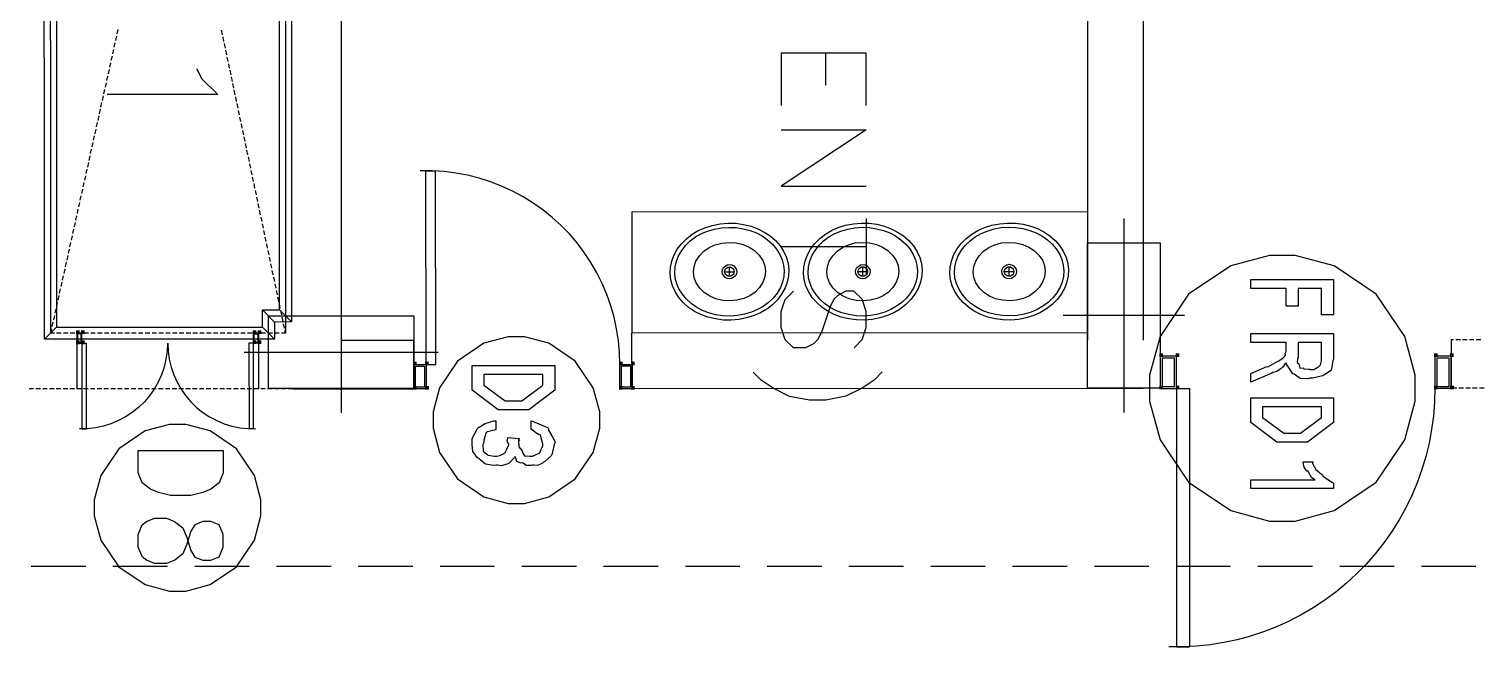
# Model space of a CAD drawing. Extents: x 0 to 23.4, y 0 to 16.5.
# Drawn here: x 3.787 to 5.361, y 13.422 to 14.092 of the extents above; entities that cross this region are included whole.
import ezdxf

# ---------------------------------------------------------------- set-up
doc = ezdxf.new("R2010")
doc.units = 0
doc.layers.get('0').update_dxf_attribs({"linetype": 'CONTINUOUS'})

msp = doc.modelspace()

# ---------------------------------------------------------------- linework, layer by layer
at = {"color": 0}
for points in [[(4.933, 15.3978), (4.93371, 13.7548)], [(4.933, 15.3978), (4.93371, 13.7548)], [(4.99338, 15.3374), (4.99403, 13.7548)], [(3.80985, 15.0299), (3.81039, 13.7622)], [(4.06446, 14.9696), (4.065, 13.7623)], [(4.12517, 14.1586), (4.12532, 13.7544)], [(3.88183, 14.084), (3.88075, 14.0792)], [(3.8834, 14.0913), (3.88238, 14.0864)], [(3.99544, 14.0903), (3.99647, 14.0854)], [(3.87864, 14.0696), (3.87756, 14.0647)], [(3.88021, 14.0768), (3.87918, 14.0719)], [(3.99696, 14.0831), (3.99799, 14.0782)], [(3.99849, 14.0758), (3.99951, 14.071)], [(4.00006, 14.0686), (4.00103, 14.0638)], [(3.87543, 14.0551), (3.87435, 14.0504)], [(3.87706, 14.0624), (3.87597, 14.0575)], [(4.00157, 14.0612), (4.00256, 14.0565)], [(4.0031, 14.054), (4.00407, 14.0493)], [(4.60183, 14.0657), (4.69368, 14.0657), (4.69368, 14.0089)], [(4.60183, 14.0657), (4.60183, 14.0088)], [(4.64996, 14.0657), (4.64996, 14.0307)], [(3.87224, 14.0407), (3.87115, 14.036)], [(3.96875, 14.049), (3.97444, 14.0376), (3.99154, 14.0206), (3.87196, 14.0206)], [(3.87386, 14.0479), (3.87278, 14.0432)], [(4.00461, 14.0469), (4.00564, 14.0421)], [(4.00613, 14.0397), (4.00717, 14.0349)], [(3.86903, 14.0263), (3.86794, 14.0215)], [(3.87067, 14.0335), (3.86957, 14.0288)], [(4.00765, 14.0325), (4.00868, 14.0276)], [(4.00917, 14.0253), (4.01019, 14.0204)], [(3.86583, 14.0119), (3.86475, 14.0071)], [(3.86746, 14.0192), (3.86637, 14.0143)], [(4.01069, 14.0181), (4.01172, 14.0132)], [(4.01221, 14.0108), (4.01324, 14.006)], [(3.86106, 13.9903), (3.85997, 13.9856)], [(3.86263, 13.9975), (3.86154, 13.9926)], [(3.86426, 14.0047), (3.86317, 13.9999)], [(4.01372, 14.0035), (4.01476, 13.9987)], [(4.01531, 13.9962), (4.01628, 13.9915)], [(3.85786, 13.9758), (3.85678, 13.9711)], [(3.85943, 13.9831), (3.8584, 13.9783)], [(4.01682, 13.989), (4.01779, 13.9843)], [(4.01833, 13.9819), (4.01932, 13.9771)], [(4.01986, 13.9747), (4.02089, 13.9699)], [(4.60189, 13.9825), (4.69374, 13.9826), (4.60189, 13.9214), (4.69374, 13.9214)], [(3.85465, 13.9615), (3.85357, 13.9567)], [(3.85622, 13.9688), (3.85519, 13.9639)], [(4.02138, 13.9675), (4.0224, 13.9626)], [(4.02289, 13.9603), (4.02393, 13.9554)], [(3.85146, 13.9471), (3.85037, 13.9422)], [(3.85303, 13.9543), (3.852, 13.9494)], [(4.02442, 13.9531), (4.02544, 13.9482)], [(4.02593, 13.9457), (4.02696, 13.941)], [(3.84825, 13.9326), (3.84717, 13.9278)], [(3.84983, 13.9399), (3.84879, 13.935)], [(4.02746, 13.9385), (4.02849, 13.9337)], [(4.02897, 13.9312), (4.03, 13.9265)], [(4.42719, 13.7283), (4.42676, 13.7413), (4.42557, 13.7541), (4.42361, 13.7669), (4.42079, 13.7795), (4.41726, 13.7919), (4.41297, 13.8041), (4.40793, 13.816), (4.40218, 13.8276), (4.39572, 13.8388), (4.38857, 13.8496), (4.38081, 13.8599), (4.3724, 13.8697), (4.36339, 13.879), (4.35385, 13.8876), (4.34375, 13.8958), (4.33322, 13.9032), (4.32221, 13.91), (4.31087, 13.9161), (4.2991, 13.9215), (4.28706, 13.9263), (4.27474, 13.9301), (4.26221, 13.9333), (4.24951, 13.9357), (4.23671, 13.9372), (4.22379, 13.9381), (4.21089, 13.9381)], [(4.21724, 13.7283), (4.21712, 13.9382)], [(4.21712, 13.9382), (4.2276, 13.9382)], [(4.22771, 13.7283), (4.2276, 13.9382)], [(3.84343, 13.911), (3.84239, 13.9063)], [(3.84506, 13.9182), (3.84397, 13.9135)], [(3.84663, 13.9254), (3.8456, 13.9207)], [(4.03054, 13.9242), (4.03153, 13.9193)], [(4.03207, 13.9169), (4.03304, 13.9121)], [(3.84022, 13.8965), (3.83919, 13.8918)], [(3.84185, 13.9038), (3.84076, 13.899)], [(4.03358, 13.9097), (4.03456, 13.9049)], [(4.0351, 13.9025), (4.03614, 13.8976)], [(4.03662, 13.8953), (4.03765, 13.8904)], [(3.83703, 13.8822), (3.83599, 13.8774)], [(3.83865, 13.8894), (3.83757, 13.8846)], [(4.03814, 13.888), (4.03917, 13.8832)], [(4.03965, 13.8808), (4.04069, 13.876)], [(4.44021, 13.8936), (4.93365, 13.8939)], [(4.44021, 13.8936), (4.44026, 13.7624)], [(4.5191, 13.8764), (4.52724, 13.879), (4.5356, 13.8806), (4.54411, 13.8814)], [(4.54411, 13.8814), (4.55263, 13.8812), (4.56108, 13.8801), (4.56933, 13.878)], [(4.66351, 13.8765), (4.67165, 13.8791), (4.68001, 13.8807), (4.68853, 13.8815)], [(4.68853, 13.8815), (4.69706, 13.8812), (4.70551, 13.8802), (4.71376, 13.8782)], [(4.69374, 13.8863), (4.69379, 13.8251)], [(4.82206, 13.8766), (4.83018, 13.8791), (4.83854, 13.8808), (4.84706, 13.8815)], [(4.84706, 13.8815), (4.85558, 13.8813), (4.86404, 13.8802), (4.87229, 13.8782)], [(4.97299, 13.8863), (4.9731, 13.6763)], [(3.83382, 13.8678), (3.83279, 13.863)], [(3.83544, 13.875), (3.83436, 13.8702)], [(4.04118, 13.8735), (4.04221, 13.8687)], [(4.04269, 13.8663), (4.04372, 13.8615)], [(4.48562, 13.8464), (4.48931, 13.8531), (4.49387, 13.8591), (4.49918, 13.8645)], [(4.49918, 13.8645), (4.50532, 13.8693), (4.51199, 13.8733), (4.5191, 13.8764)], [(4.50342, 13.8621), (4.50917, 13.8664), (4.5154, 13.87), (4.52197, 13.8727)], [(4.52197, 13.8727), (4.52951, 13.8749), (4.53728, 13.8763), (4.54514, 13.8768)], [(4.54514, 13.8768), (4.55296, 13.8765), (4.56076, 13.8754), (4.56836, 13.8734)], [(4.56836, 13.8734), (4.57503, 13.8708), (4.58132, 13.8675), (4.58718, 13.8634)], [(4.56933, 13.878), (4.57667, 13.8754), (4.58356, 13.8718), (4.59, 13.8675)], [(4.59, 13.8675), (4.59571, 13.8625), (4.60064, 13.8567), (4.60471, 13.8503)], [(4.63004, 13.8465), (4.63374, 13.8531), (4.63829, 13.8592), (4.64361, 13.8646)], [(4.64361, 13.8646), (4.64974, 13.8693), (4.65642, 13.8733), (4.66351, 13.8765)], [(4.64785, 13.8622), (4.6536, 13.8665), (4.65983, 13.87), (4.66639, 13.8728)], [(4.66639, 13.8728), (4.67393, 13.875), (4.68169, 13.8764), (4.68956, 13.8769)], [(4.68956, 13.8769), (4.69738, 13.8766), (4.70518, 13.8754), (4.71278, 13.8735)], [(4.71278, 13.8735), (4.71946, 13.8709), (4.72575, 13.8675), (4.73161, 13.8634)], [(4.71376, 13.8782), (4.72108, 13.8754), (4.72797, 13.8718), (4.73443, 13.8675)], [(4.73443, 13.8675), (4.74013, 13.8625), (4.74507, 13.8568), (4.74914, 13.8504)], [(4.78857, 13.8466), (4.79226, 13.8532), (4.79682, 13.8593), (4.80214, 13.8646)], [(4.80214, 13.8646), (4.80832, 13.8694), (4.81494, 13.8734), (4.82206, 13.8766)], [(4.80637, 13.8623), (4.81212, 13.8665), (4.81836, 13.8701), (4.82493, 13.8728)], [(4.82493, 13.8728), (4.83247, 13.8751), (4.84022, 13.8765), (4.8481, 13.877)], [(4.8481, 13.877), (4.85596, 13.8767), (4.86372, 13.8755), (4.87131, 13.8735)], [(4.87131, 13.8735), (4.87799, 13.8709), (4.88428, 13.8676), (4.89019, 13.8635)], [(4.87229, 13.8782), (4.87961, 13.8755), (4.8865, 13.872), (4.89296, 13.8676)], [(4.89296, 13.8676), (4.89865, 13.8626), (4.9036, 13.8568), (4.90767, 13.8504)], [(3.83062, 13.8533), (3.82958, 13.8486)], [(3.83225, 13.8606), (3.83117, 13.8558)], [(4.04422, 13.8591), (4.04525, 13.8543)], [(4.04574, 13.8519), (4.04676, 13.8471)], [(4.49061, 13.8459), (4.49408, 13.8519), (4.49843, 13.8574), (4.50342, 13.8621)], [(4.50956, 13.8402), (4.51324, 13.846), (4.51801, 13.8509)], [(4.51801, 13.8509), (4.52382, 13.8549), (4.53022, 13.8578)], [(4.53022, 13.8578), (4.53771, 13.8597), (4.54546, 13.8605)], [(4.54546, 13.8605), (4.55317, 13.86), (4.56071, 13.8582)], [(4.56071, 13.8582), (4.56722, 13.8554), (4.57308, 13.8516)], [(4.57308, 13.8516), (4.57801, 13.8467), (4.58182, 13.841)], [(4.58718, 13.8634), (4.59233, 13.8587), (4.59685, 13.8533), (4.60047, 13.8474)], [(4.69379, 13.8557), (4.60194, 13.8557)], [(4.60471, 13.8503), (4.60747, 13.8441), (4.60926, 13.8376), (4.61003, 13.8309)], [(4.63504, 13.8459), (4.63851, 13.8519), (4.64285, 13.8574), (4.64785, 13.8622)], [(4.65397, 13.8402), (4.65767, 13.846), (4.66243, 13.851)], [(4.66243, 13.851), (4.66824, 13.855), (4.67464, 13.8579)], [(4.67464, 13.8579), (4.68213, 13.8599), (4.68989, 13.8606)], [(4.68989, 13.8606), (4.6976, 13.86), (4.70514, 13.8582)], [(4.70514, 13.8582), (4.71164, 13.8555), (4.7175, 13.8516)], [(4.7175, 13.8516), (4.72244, 13.8468), (4.72624, 13.8411)], [(4.73161, 13.8634), (4.73682, 13.8588), (4.74126, 13.8534), (4.7449, 13.8475)], [(4.74914, 13.8504), (4.7519, 13.8442), (4.75369, 13.8377), (4.75444, 13.8309)], [(4.79357, 13.846), (4.7971, 13.852), (4.80138, 13.8575), (4.80637, 13.8623)], [(4.8125, 13.8403), (4.81619, 13.8461), (4.82096, 13.851)], [(4.82096, 13.851), (4.82676, 13.855), (4.83317, 13.858)], [(4.83317, 13.858), (4.84065, 13.8599), (4.84842, 13.8606)], [(4.84842, 13.8606), (4.85612, 13.8601), (4.86367, 13.8583)], [(4.86367, 13.8583), (4.87017, 13.8555), (4.87603, 13.8517)], [(4.87603, 13.8517), (4.88097, 13.8468), (4.88476, 13.8412)], [(4.89019, 13.8635), (4.89535, 13.8588), (4.89979, 13.8535), (4.90349, 13.8476)], [(4.90767, 13.8504), (4.91043, 13.8443), (4.91222, 13.8378), (4.91297, 13.8311)], [(3.82742, 13.839), (3.82639, 13.8342)], [(3.82904, 13.8462), (3.82796, 13.8414)], [(4.04731, 13.8447), (4.04829, 13.8398)], [(4.04883, 13.8375), (4.04981, 13.8326)], [(4.48161, 13.8267), (4.48188, 13.8335), (4.48324, 13.8401), (4.48562, 13.8464)], [(4.48654, 13.828), (4.48699, 13.8341), (4.48833, 13.8401), (4.49061, 13.8459)], [(4.50683, 13.8283), (4.50749, 13.8344), (4.50956, 13.8402)], [(4.54579, 13.8236), (4.54579, 13.834)], [(4.58182, 13.841), (4.58399, 13.8353), (4.58475, 13.8293)], [(4.60047, 13.8474), (4.60297, 13.8418), (4.60449, 13.8358), (4.60504, 13.8296)], [(4.62603, 13.8268), (4.62636, 13.8336), (4.62765, 13.8402), (4.63004, 13.8465)], [(4.63103, 13.828), (4.6314, 13.8342), (4.63276, 13.8402), (4.63504, 13.8459)], [(4.65132, 13.8284), (4.65192, 13.8345), (4.65397, 13.8402)], [(4.69021, 13.8236), (4.69021, 13.8342)], [(4.72624, 13.8411), (4.7284, 13.8354), (4.72917, 13.8293)], [(4.7449, 13.8475), (4.7474, 13.8418), (4.74892, 13.8359), (4.74946, 13.8298)], [(4.78456, 13.8268), (4.78489, 13.8336), (4.78624, 13.8402), (4.78857, 13.8466)], [(4.78956, 13.8281), (4.78993, 13.8342), (4.79129, 13.8403), (4.79357, 13.846)], [(4.80985, 13.8285), (4.81044, 13.8345), (4.8125, 13.8403)], [(4.84879, 13.8237), (4.84874, 13.8342)], [(4.88476, 13.8412), (4.88693, 13.8354), (4.88769, 13.8294)], [(4.90349, 13.8476), (4.90593, 13.8419), (4.90744, 13.8359), (4.90799, 13.8298)], [(3.82264, 13.8173), (3.82156, 13.8126)], [(3.82422, 13.8245), (3.82319, 13.8198)], [(3.82585, 13.8318), (3.82476, 13.8269)], [(4.05035, 13.8302), (4.05138, 13.8254)], [(4.05186, 13.823), (4.0529, 13.8182)], [(4.48693, 13.8073), (4.4841, 13.8135), (4.48236, 13.82), (4.48161, 13.8267)], [(4.4911, 13.8102), (4.48867, 13.8158), (4.48714, 13.8218), (4.48654, 13.828)], [(4.50982, 13.8166), (4.50765, 13.8223), (4.50683, 13.8283)], [(4.51856, 13.8061), (4.51361, 13.8109), (4.50982, 13.8166)], [(4.54058, 13.8288), (4.55106, 13.8288)], [(4.58208, 13.8174), (4.5784, 13.8116), (4.57362, 13.8068)], [(4.58475, 13.8293), (4.5841, 13.8232), (4.58208, 13.8174)], [(4.60504, 13.8296), (4.60465, 13.8235), (4.60331, 13.8175), (4.60101, 13.8117)], [(4.61003, 13.8309), (4.60969, 13.8242), (4.60835, 13.8175), (4.60601, 13.8112)], [(4.63135, 13.8073), (4.62853, 13.8135), (4.62679, 13.82), (4.62603, 13.8268)], [(4.63553, 13.8102), (4.63308, 13.8159), (4.63157, 13.8219), (4.63103, 13.828)], [(4.65424, 13.8167), (4.65207, 13.8224), (4.65132, 13.8284)], [(4.66297, 13.8062), (4.65804, 13.8109), (4.65424, 13.8167)], [(4.685, 13.8289), (4.69547, 13.8289)], [(4.72651, 13.8175), (4.72282, 13.8117), (4.71804, 13.8068)], [(4.72917, 13.8293), (4.72851, 13.8232), (4.72651, 13.8175)], [(4.74946, 13.8298), (4.74908, 13.8236), (4.74772, 13.8175), (4.74544, 13.8118)], [(4.75444, 13.8309), (4.75412, 13.8242), (4.75276, 13.8176), (4.75043, 13.8112)], [(4.78988, 13.8075), (4.78711, 13.8136), (4.78532, 13.8201), (4.78456, 13.8268)], [(4.79411, 13.8103), (4.79161, 13.816), (4.7901, 13.8219), (4.78956, 13.8281)], [(4.81278, 13.8167), (4.8106, 13.8224), (4.80985, 13.8285)], [(4.8215, 13.8062), (4.81657, 13.811), (4.81278, 13.8167)], [(4.84353, 13.8289), (4.854, 13.8289)], [(4.88504, 13.8176), (4.88135, 13.8118), (4.87657, 13.8069)], [(4.88769, 13.8294), (4.8871, 13.8233), (4.88504, 13.8176)], [(4.90799, 13.8298), (4.90761, 13.8236), (4.90625, 13.8176), (4.90397, 13.8119)], [(4.91297, 13.8311), (4.91265, 13.8243), (4.91135, 13.8177), (4.90896, 13.8113)], [(3.81944, 13.803), (3.81836, 13.7981)], [(3.82101, 13.8102), (3.81999, 13.8053)], [(4.05339, 13.8158), (4.05442, 13.8109)], [(4.0549, 13.8085), (4.05593, 13.8037)], [(4.05643, 13.8013), (4.05746, 13.7965)], [(4.12532, 13.8072), (4.12538, 13.6759)], [(4.50163, 13.7902), (4.49593, 13.7952), (4.491, 13.8009), (4.48693, 13.8073)], [(4.50439, 13.7942), (4.49924, 13.7989), (4.49479, 13.8043), (4.4911, 13.8102)], [(4.53093, 13.7994), (4.52442, 13.8022), (4.51856, 13.8061)], [(4.57362, 13.8068), (4.56782, 13.8027), (4.56142, 13.7998)], [(4.60101, 13.8117), (4.5975, 13.8057), (4.59321, 13.8003), (4.58822, 13.7955)], [(4.60601, 13.8112), (4.60232, 13.8046), (4.59776, 13.7985), (4.59244, 13.7931)], [(4.68072, 13.7464), (4.68946, 13.7552), (4.69379, 13.7683), (4.69379, 13.7857), (4.6894, 13.7989), (4.68067, 13.8076), (4.67193, 13.8076), (4.66319, 13.8032), (4.65881, 13.7989), (4.65446, 13.7901), (4.64572, 13.7639), (4.64133, 13.7551), (4.63693, 13.7508), (4.62819, 13.7464), (4.61507, 13.7464), (4.60633, 13.7551), (4.60194, 13.7682), (4.60194, 13.7857), (4.60633, 13.7988), (4.61507, 13.8076)], [(4.64606, 13.7902), (4.64035, 13.7953), (4.63542, 13.801), (4.63135, 13.8073)], [(4.64882, 13.7943), (4.64367, 13.799), (4.63921, 13.8043), (4.63553, 13.8102)], [(4.67535, 13.7995), (4.66883, 13.8023), (4.66297, 13.8062)], [(4.71804, 13.8068), (4.71224, 13.8028), (4.70583, 13.7999)], [(4.74544, 13.8118), (4.74192, 13.8058), (4.73763, 13.8003), (4.73264, 13.7955)], [(4.75043, 13.8112), (4.74675, 13.8046), (4.74219, 13.7986), (4.73687, 13.7932)], [(4.80458, 13.7903), (4.79889, 13.7953), (4.79394, 13.8011), (4.78988, 13.8075)], [(4.80735, 13.7944), (4.80219, 13.799), (4.79775, 13.8044), (4.79411, 13.8103)], [(4.83388, 13.7996), (4.82736, 13.8024), (4.8215, 13.8062)], [(4.87657, 13.8069), (4.87076, 13.8028), (4.86436, 13.7999)], [(4.90397, 13.8119), (4.9005, 13.8059), (4.89615, 13.8004), (4.89117, 13.7956)], [(4.90896, 13.8113), (4.90528, 13.8047), (4.90072, 13.7986), (4.8954, 13.7932)], [(3.81625, 13.7885), (3.81515, 13.7838)], [(3.81782, 13.7957), (3.81679, 13.7909)], [(4.05794, 13.7941), (4.05897, 13.7893)], [(4.05946, 13.7869), (4.06049, 13.7821)], [(4.52229, 13.7796), (4.51497, 13.7823), (4.50808, 13.7858), (4.50163, 13.7902)], [(4.52328, 13.7842), (4.5166, 13.7868), (4.51031, 13.7902), (4.50439, 13.7942)], [(4.54617, 13.7972), (4.53847, 13.7977), (4.53093, 13.7994)], [(4.56142, 13.7998), (4.55388, 13.7978), (4.54617, 13.7972)], [(4.58822, 13.7955), (4.58247, 13.7912), (4.57622, 13.7877), (4.56967, 13.7849)], [(4.59244, 13.7931), (4.58626, 13.7884), (4.57958, 13.7843), (4.57254, 13.7812)], [(4.66672, 13.7796), (4.6594, 13.7823), (4.6525, 13.7859), (4.64606, 13.7902)], [(4.66769, 13.7843), (4.66103, 13.7869), (4.65474, 13.7902), (4.64882, 13.7943)], [(4.6906, 13.7972), (4.68289, 13.7977), (4.67535, 13.7995)], [(4.70583, 13.7999), (4.69829, 13.7979), (4.6906, 13.7972)], [(4.73264, 13.7955), (4.72689, 13.7913), (4.72065, 13.7878), (4.71408, 13.7849)], [(4.73687, 13.7932), (4.73068, 13.7884), (4.72401, 13.7844), (4.71696, 13.7813)], [(4.82525, 13.7797), (4.81793, 13.7824), (4.81104, 13.7859), (4.80458, 13.7903)], [(4.82622, 13.7843), (4.81956, 13.7869), (4.81326, 13.7903), (4.80735, 13.7944)], [(4.84912, 13.7972), (4.84142, 13.7978), (4.83388, 13.7996)], [(4.86436, 13.7999), (4.85688, 13.798), (4.84912, 13.7972)], [(4.87261, 13.785), (4.86507, 13.7828), (4.85732, 13.7815), (4.84944, 13.7809)], [(4.89117, 13.7956), (4.88542, 13.7913), (4.87918, 13.7878), (4.87261, 13.785)], [(4.8954, 13.7932), (4.88926, 13.7885), (4.8826, 13.7845), (4.87549, 13.7813)], [(3.81304, 13.7741), (3.81196, 13.7693)], [(3.81461, 13.7813), (3.81358, 13.7765)], [(4.06099, 13.7797), (4.06201, 13.7748)], [(4.06256, 13.7724), (4.06353, 13.7676)], [(4.54753, 13.7763), (4.53901, 13.7764), (4.53054, 13.7776), (4.52229, 13.7796)], [(4.5465, 13.7808), (4.53863, 13.7811), (4.53087, 13.7822), (4.52328, 13.7842)], [(4.56967, 13.7849), (4.56212, 13.7827), (4.55436, 13.7813), (4.5465, 13.7808)], [(4.57254, 13.7812), (4.5644, 13.7787), (4.55604, 13.777), (4.54753, 13.7763)], [(4.69194, 13.7763), (4.68343, 13.7765), (4.67497, 13.7776), (4.66672, 13.7796)], [(4.69092, 13.7808), (4.68306, 13.7811), (4.67529, 13.7823), (4.66769, 13.7843)], [(4.71408, 13.7849), (4.70654, 13.7828), (4.69879, 13.7814), (4.69092, 13.7808)], [(4.71696, 13.7813), (4.70882, 13.7787), (4.70047, 13.777), (4.69194, 13.7763)], [(4.85047, 13.7764), (4.84196, 13.7765), (4.8335, 13.7777), (4.82525, 13.7797)], [(4.84944, 13.7809), (4.84164, 13.7812), (4.83382, 13.7824), (4.82622, 13.7843)], [(4.87549, 13.7813), (4.86735, 13.7788), (4.859, 13.7771), (4.85047, 13.7764)], [(5.03868, 13.7813), (4.90744, 13.7813)], [(3.81147, 13.7669), (3.81039, 13.7622)], [(3.81467, 13.7622), (3.81039, 13.7622)], [(3.82206, 13.7622), (3.81711, 13.7622)], [(3.82943, 13.7622), (3.82449, 13.7622)], [(3.83681, 13.7622), (3.83187, 13.7622)], [(3.83897, 13.7622), (3.83897, 13.7018)], [(3.84418, 13.7622), (3.83925, 13.7622)], [(3.85157, 13.7622), (3.84663, 13.7622)], [(3.85894, 13.7622), (3.854, 13.7622)], [(3.86632, 13.7622), (3.86139, 13.7622)], [(3.87369, 13.7622), (3.86882, 13.7622)], [(3.88108, 13.7622), (3.87619, 13.7622)], [(3.88846, 13.7622), (3.88357, 13.7622)], [(3.89583, 13.7622), (3.89094, 13.7622)], [(3.90321, 13.7622), (3.89833, 13.7622)], [(3.9106, 13.7622), (3.90571, 13.7622)], [(3.91803, 13.7622), (3.91308, 13.7622)], [(3.9254, 13.7622), (3.92046, 13.7622)], [(3.93278, 13.7622), (3.92785, 13.7622)], [(3.94015, 13.7622), (3.93522, 13.7622)], [(3.94754, 13.7622), (3.9426, 13.7622)], [(3.95492, 13.7623), (3.94997, 13.7623)], [(3.96229, 13.7623), (3.95736, 13.7623)], [(3.96967, 13.7623), (3.96474, 13.7623)], [(3.97706, 13.7623), (3.97211, 13.7623)], [(3.98443, 13.7623), (3.97949, 13.7623)], [(3.99181, 13.7623), (3.98687, 13.7623)], [(3.99918, 13.7623), (3.99425, 13.7623)], [(4.00657, 13.7623), (4.00168, 13.7623)], [(4.01394, 13.7623), (4.00906, 13.7623)], [(4.02132, 13.7623), (4.01644, 13.7623)], [(4.02869, 13.7623), (4.02382, 13.7623)], [(4.03608, 13.7623), (4.03119, 13.7623)], [(4.03581, 13.7623), (4.03581, 13.7019)], [(4.04346, 13.7623), (4.03857, 13.7623)], [(4.05089, 13.7623), (4.04596, 13.7623)], [(4.05826, 13.7623), (4.05333, 13.7623)], [(4.065, 13.7623), (4.06071, 13.7623)], [(4.06407, 13.7652), (4.06467, 13.7623)], [(4.07286, 13.7019), (4.2041, 13.702), (4.2041, 13.7544), (4.12532, 13.7544)], [(4.93371, 13.7626), (4.44026, 13.7624)], [(4.44032, 13.7021), (4.44026, 13.7624)], [(4.44032, 13.7021), (4.44026, 13.7546)], [(5.32736, 13.7549), (5.32742, 13.7025)], [(5.33008, 13.7549), (5.32736, 13.7549)], [(5.33746, 13.7549), (5.33251, 13.7549)], [(5.34483, 13.7549), (5.3399, 13.7549)], [(5.35221, 13.755), (5.34733, 13.7549)], [(5.3596, 13.755), (5.35471, 13.755)], [(3.93712, 13.7513), (3.93674, 13.7426), (3.93549, 13.7339), (3.93349, 13.7254), (3.93067, 13.7172), (3.92708, 13.7092), (3.92275, 13.7017), (3.91775, 13.6945), (3.91211, 13.6879), (3.90582, 13.6818), (3.89903, 13.6763), (3.89176, 13.6716), (3.88406, 13.6675), (3.87597, 13.6641), (3.86768, 13.6615), (3.85915, 13.6597), (3.85047, 13.6588), (3.84174, 13.6586)], [(3.84446, 13.7513), (3.84451, 13.6586)], [(3.84446, 13.7513), (3.84912, 13.7513)], [(3.84912, 13.7513), (3.84912, 13.6586)], [(3.93739, 13.7513), (3.93782, 13.7426), (3.93901, 13.7339), (3.94108, 13.7254), (3.9439, 13.7172), (3.94749, 13.7092), (3.95182, 13.7017), (3.95682, 13.6946), (3.96246, 13.6879), (3.96875, 13.6819), (3.97553, 13.6764), (3.98281, 13.6716), (3.9905, 13.6675), (3.99858, 13.6642), (4.00689, 13.6616), (4.01546, 13.6598), (4.02414, 13.6589), (4.03282, 13.6587)], [(4.02035, 13.7415), (4.23031, 13.7416)], [(4.03006, 13.7513), (4.02539, 13.7513)], [(4.02539, 13.7513), (4.02544, 13.6586)], [(4.03006, 13.7513), (4.03006, 13.6586)], [(4.2041, 13.702), (4.2041, 13.7283)], [(4.2041, 13.702), (4.2041, 13.7283)], [(4.2041, 13.7283), (4.21724, 13.7283)], [(4.2041, 13.7283), (4.21724, 13.7283)], [(4.20574, 13.7036), (4.20574, 13.7266)], [(4.20574, 13.7266), (4.21556, 13.7266)], [(4.21556, 13.7266), (4.2156, 13.7036)], [(4.21724, 13.7283), (4.22771, 13.7283)], [(4.21724, 13.7283), (4.21724, 13.702)], [(4.21724, 13.7283), (4.21724, 13.702)], [(4.42719, 13.7021), (4.42719, 13.7283)], [(4.42719, 13.7021), (4.42719, 13.7283)], [(4.42719, 13.7283), (4.44032, 13.7283)], [(4.42719, 13.7283), (4.44032, 13.7283)], [(4.42882, 13.7037), (4.42882, 13.7267)], [(4.42882, 13.7267), (4.43864, 13.7267)], [(4.43864, 13.7267), (4.43864, 13.7037)], [(4.44032, 13.7283), (4.44032, 13.7021)], [(4.44032, 13.7283), (4.44032, 13.7021)], [(5.02994, 13.7373), (5.01243, 13.7373)], [(5.02994, 13.7373), (5.01243, 13.7373)], [(5.01243, 13.7373), (5.01247, 13.7023)], [(5.01243, 13.7373), (5.01247, 13.7023)], [(5.02778, 13.7351), (5.01465, 13.7351)], [(5.01465, 13.7351), (5.01465, 13.7045)], [(5.02778, 13.7045), (5.02778, 13.7351)], [(5.02994, 13.7023), (5.02994, 13.7373)], [(5.02994, 13.7023), (5.02994, 13.7373)], [(5.32736, 13.7375), (5.3099, 13.7375)], [(5.32736, 13.7375), (5.3099, 13.7375)], [(5.3099, 13.7375), (5.3099, 13.7025)], [(5.3099, 13.7375), (5.3099, 13.7025)], [(5.32519, 13.7352), (5.31207, 13.7352)], [(5.31207, 13.7352), (5.31207, 13.7046)], [(5.32519, 13.7046), (5.32519, 13.7352)], [(5.32742, 13.7025), (5.32736, 13.7375)], [(5.32742, 13.7025), (5.32736, 13.7375)], [(4.71132, 13.7202), (4.70258, 13.7114), (4.68946, 13.7026), (4.67199, 13.6939), (4.65012, 13.6895), (4.6326, 13.6895), (4.61074, 13.6938), (4.59321, 13.7026), (4.58014, 13.7114), (4.57135, 13.7201)], [(3.79215, 13.7018), (3.78722, 13.7018)], [(3.79953, 13.7018), (3.7946, 13.7018)], [(3.80692, 13.7018), (3.80197, 13.7018)], [(3.81429, 13.7018), (3.80935, 13.7018)], [(3.82167, 13.7018), (3.81674, 13.7018)], [(3.82904, 13.7018), (3.82411, 13.7018)], [(3.83643, 13.7018), (3.83149, 13.7018)], [(3.84381, 13.7018), (3.83886, 13.7018)], [(3.85118, 13.7018), (3.84625, 13.7018)], [(3.85856, 13.7018), (3.85363, 13.7018)], [(3.86594, 13.7018), (3.861, 13.7018)], [(3.87332, 13.7018), (3.86838, 13.7018)], [(3.88069, 13.7018), (3.87576, 13.7018)], [(3.88807, 13.7018), (3.88319, 13.7018)], [(3.89546, 13.7018), (3.89057, 13.7018)], [(3.90283, 13.7019), (3.89794, 13.7018)], [(3.91021, 13.7019), (3.90533, 13.7019)], [(3.91758, 13.7019), (3.91271, 13.7019)], [(3.92503, 13.7019), (3.92008, 13.7019)], [(3.9324, 13.7019), (3.92746, 13.7019)], [(3.93978, 13.7019), (3.93485, 13.7019)], [(3.94715, 13.7019), (3.94222, 13.7019)], [(3.95454, 13.7019), (3.9496, 13.7019)], [(3.96192, 13.7019), (3.95697, 13.7019)], [(3.96929, 13.7019), (3.96436, 13.7019)], [(3.97667, 13.7019), (3.97174, 13.7019)], [(3.98406, 13.7019), (3.97911, 13.7019)], [(3.99143, 13.7019), (3.98649, 13.7019)], [(3.99881, 13.7019), (3.99387, 13.7019)], [(4.00618, 13.7019), (4.00125, 13.7019)], [(4.01357, 13.7019), (4.00863, 13.7019)], [(4.02094, 13.7019), (4.01606, 13.7019)], [(4.02832, 13.7019), (4.02344, 13.7019)], [(4.03569, 13.7019), (4.03082, 13.7019)], [(4.04308, 13.7019), (4.03819, 13.7019)], [(4.05046, 13.7019), (4.04557, 13.7019)], [(4.05789, 13.7019), (4.05296, 13.7019)], [(4.06526, 13.7019), (4.06033, 13.7019)], [(4.07286, 13.7019), (4.06771, 13.7019)], [(4.21724, 13.702), (4.2041, 13.702)], [(4.21724, 13.702), (4.2041, 13.702)], [(4.2156, 13.7036), (4.20574, 13.7036)], [(4.44032, 13.7021), (4.42719, 13.7021)], [(4.44032, 13.7021), (4.42719, 13.7021)], [(4.43864, 13.7037), (4.42882, 13.7037)], [(4.99408, 13.7023), (4.44032, 13.7021)], [(5.01247, 13.7023), (5.02994, 13.7023)], [(5.01247, 13.7023), (5.02994, 13.7023)], [(5.01465, 13.7045), (5.02778, 13.7045)], [(5.3099, 13.7025), (5.30951, 13.6875), (5.30832, 13.6726), (5.30637, 13.6578), (5.3036, 13.6432), (5.30003, 13.6286), (5.29574, 13.6144), (5.29064, 13.6003), (5.28483, 13.5865), (5.27832, 13.5731), (5.27106, 13.5601), (5.26313, 13.5474), (5.25456, 13.5352), (5.24528, 13.5234), (5.23546, 13.5122), (5.22504, 13.5015), (5.21403, 13.4914), (5.20253, 13.4819), (5.19054, 13.473), (5.17806, 13.4648), (5.16521, 13.4572), (5.15192, 13.4504), (5.13829, 13.4442), (5.1244, 13.4388), (5.11019, 13.4341), (5.09581, 13.4302), (5.08117, 13.4271), (5.06646, 13.4247), (5.0516, 13.4232), (5.03668, 13.4225), (5.02175, 13.4225)], [(5.02994, 13.7023), (5.04394, 13.7024)], [(5.02994, 13.7023), (5.03006, 13.4224)], [(5.04394, 13.7024), (5.04406, 13.4224)], [(5.3099, 13.7025), (5.32742, 13.7025)], [(5.3099, 13.7025), (5.32742, 13.7025)], [(5.31207, 13.7046), (5.32519, 13.7046)], [(5.33356, 13.7025), (5.32742, 13.7025)], [(5.34093, 13.7025), (5.33599, 13.7025)], [(5.34831, 13.7025), (5.34337, 13.7025)], [(5.35568, 13.7025), (5.35075, 13.7025)], [(5.36307, 13.7025), (5.35813, 13.7025)], [(3.84451, 13.6586), (3.84912, 13.6586)], [(4.03006, 13.6586), (4.02544, 13.6586)], [(3.84858, 13.5095), (3.7895, 13.5095)], [(3.93718, 13.5095), (3.8781, 13.5095)], [(4.02572, 13.5095), (3.96669, 13.5095)], [(4.11431, 13.5095), (4.05524, 13.5095)], [(4.2029, 13.5095), (4.14382, 13.5095)], [(4.29144, 13.5095), (4.23242, 13.5095)], [(4.38004, 13.5095), (4.32096, 13.5095)], [(4.46864, 13.5095), (4.40956, 13.5095)], [(4.55718, 13.5095), (4.49815, 13.5095)], [(4.64578, 13.5095), (4.58669, 13.5095)], [(4.73438, 13.5095), (4.67529, 13.5095)], [(4.82292, 13.5095), (4.76389, 13.5095)], [(4.91151, 13.5095), (4.85243, 13.5095)], [(5.00011, 13.5095), (4.94103, 13.5095)], [(5.08865, 13.5095), (5.02962, 13.5095)], [(5.17725, 13.5095), (5.11817, 13.5095)], [(5.26585, 13.5095), (5.20676, 13.5095)], [(5.35439, 13.5095), (5.29536, 13.5095)], [(5.03006, 13.4224), (5.04406, 13.4224)]]:
    msp.add_lwpolyline(points, dxfattribs=at)
for points in [[(3.80333, 14.976), (3.81646, 14.9629), (3.81694, 13.7687), (3.80382, 13.7556), (3.80333, 14.976)], [(3.80333, 14.976), (3.81646, 14.9629), (3.81694, 13.7687), (3.80382, 13.7556), (3.80333, 14.976)], [(4.0715, 13.7744), (4.05838, 13.7874), (4.05794, 14.8661), (4.07107, 14.8793), (4.0715, 13.7744)], [(4.0715, 13.7744), (4.05838, 13.7874), (4.05794, 14.8661), (4.07107, 14.8793), (4.0715, 13.7744)], [(4.93365, 13.86), (5.01237, 13.86), (5.01247, 13.7026), (4.93371, 13.7025), (4.93365, 13.86)], [(4.93365, 13.86), (5.01237, 13.86), (5.01247, 13.7026), (4.93371, 13.7025), (4.93365, 13.86)], [(5.01247, 13.7026), (4.93371, 13.7025), (4.93365, 13.86), (5.01237, 13.86), (5.01247, 13.7026)], [(4.55371, 13.8288), (4.55328, 13.8264), (4.55219, 13.8242), (4.54824, 13.8213), (4.54579, 13.821), (4.5434, 13.8213), (4.54118, 13.8224), (4.53831, 13.8264), (4.53792, 13.8288), (4.53831, 13.8312), (4.53944, 13.8334), (4.5434, 13.8363), (4.54579, 13.8367), (4.54824, 13.8363), (4.55046, 13.8352), (4.55328, 13.8313), (4.55371, 13.8288)], [(4.55106, 13.8288), (4.55007, 13.8257), (4.54742, 13.8238), (4.54422, 13.8238), (4.54156, 13.8257), (4.54058, 13.8288), (4.54156, 13.8319), (4.54417, 13.8338), (4.54742, 13.8338), (4.55007, 13.8319), (4.55106, 13.8288)], [(4.69814, 13.8289), (4.69769, 13.8264), (4.69661, 13.8243), (4.69265, 13.8214), (4.69026, 13.821), (4.68782, 13.8214), (4.6856, 13.8225), (4.68272, 13.8264), (4.68235, 13.8289), (4.68272, 13.8313), (4.68386, 13.8335), (4.68782, 13.8364), (4.69021, 13.8367), (4.69265, 13.8364), (4.69488, 13.8352), (4.69769, 13.8313), (4.69814, 13.8289)], [(4.69547, 13.8289), (4.6945, 13.8258), (4.69185, 13.8239), (4.68864, 13.8239), (4.68599, 13.8258), (4.685, 13.8289), (4.68599, 13.832), (4.68864, 13.8339), (4.69185, 13.8339), (4.6945, 13.832), (4.69547, 13.8289)], [(4.85667, 13.8289), (4.85628, 13.8265), (4.85514, 13.8243), (4.85118, 13.8215), (4.84879, 13.8211), (4.84636, 13.8215), (4.84413, 13.8226), (4.84131, 13.8265), (4.84088, 13.8289), (4.84125, 13.8314), (4.84239, 13.8336), (4.84636, 13.8364), (4.84874, 13.8368), (4.85118, 13.8364), (4.8534, 13.8353), (4.85628, 13.8314), (4.85667, 13.8289)], [(4.854, 13.8289), (4.85303, 13.8258), (4.85037, 13.8239), (4.84717, 13.8239), (4.84451, 13.8258), (4.84353, 13.8289), (4.84451, 13.832), (4.84717, 13.8339), (4.85037, 13.8339), (4.85303, 13.832), (4.854, 13.8289)], [(5.28857, 13.7026), (5.28857, 13.7166), (5.27724, 13.7586), (5.24642, 13.8044), (5.20068, 13.8352), (5.15869, 13.8465), (5.14475, 13.8465), (5.13069, 13.8465), (5.08871, 13.8352), (5.04297, 13.8044), (5.01215, 13.7586), (5.00087, 13.7166), (5.00087, 13.7026), (5.00087, 13.6886), (5.01215, 13.6467), (5.04297, 13.6009), (5.08871, 13.5701), (5.13069, 13.5587), (5.14475, 13.5587), (5.15869, 13.5587), (5.20068, 13.5701), (5.24642, 13.6009), (5.27724, 13.6467), (5.28857, 13.6886), (5.28857, 13.7026)], [(5.1104, 13.8205), (5.20003, 13.8205), (5.20003, 13.7821), (5.18722, 13.7821), (5.18722, 13.8107), (5.16162, 13.8107), (5.16162, 13.7916), (5.14882, 13.7916), (5.14882, 13.8107), (5.1104, 13.8107), (5.1104, 13.8205)], [(4.05317, 13.7557), (4.04004, 13.7688), (4.04004, 13.7874), (4.05317, 13.7743), (4.05317, 13.7557)], [(4.05317, 13.7557), (4.04004, 13.7688), (4.04004, 13.7874), (4.05317, 13.7743), (4.05317, 13.7557)], [(4.05317, 13.7743), (4.04004, 13.7874), (4.05838, 13.7874), (4.0715, 13.7744), (4.05317, 13.7743)], [(4.05317, 13.7743), (4.04004, 13.7874), (4.05838, 13.7874), (4.0715, 13.7744), (4.05317, 13.7743)], [(4.0466, 13.7022), (4.0466, 13.7809), (4.20404, 13.781), (4.2041, 13.7022), (4.0466, 13.7022)], [(4.0466, 13.7022), (4.0466, 13.7809), (4.20404, 13.781), (4.2041, 13.7022), (4.0466, 13.7022)], [(4.20404, 13.781), (4.2041, 13.7022), (4.0466, 13.7022), (4.0466, 13.7809), (4.20404, 13.781)], [(3.80382, 13.7556), (3.81694, 13.7687), (4.04004, 13.7688), (4.05317, 13.7557), (3.80382, 13.7556)], [(3.80382, 13.7556), (3.81694, 13.7687), (4.04004, 13.7688), (4.05317, 13.7557), (3.80382, 13.7556)], [(3.8444, 13.7622), (3.83897, 13.7622), (3.83897, 13.7513), (3.84446, 13.7513), (3.8444, 13.7622)], [(3.8444, 13.7622), (3.83897, 13.7622), (3.83897, 13.7513), (3.84446, 13.7513), (3.8444, 13.7622)], [(3.84375, 13.7615), (3.83963, 13.7615), (3.83963, 13.752), (3.84375, 13.752), (3.84375, 13.7615)], [(4.03033, 13.7623), (4.03581, 13.7623), (4.03581, 13.7514), (4.03033, 13.7514), (4.03033, 13.7623)], [(4.03033, 13.7623), (4.03581, 13.7623), (4.03581, 13.7514), (4.03033, 13.7514), (4.03033, 13.7623)], [(4.03103, 13.7616), (4.0351, 13.7616), (4.0351, 13.752), (4.03103, 13.752), (4.03103, 13.7616)], [(4.40528, 13.6681), (4.40528, 13.6769), (4.39817, 13.7032), (4.37879, 13.7319), (4.35015, 13.7513), (4.32378, 13.7583), (4.31506, 13.7583), (4.30626, 13.7583), (4.27989, 13.7513), (4.25119, 13.7319), (4.23188, 13.7032), (4.22483, 13.6769), (4.22483, 13.6681), (4.22483, 13.6593), (4.23188, 13.633), (4.25119, 13.6043), (4.27989, 13.585), (4.30626, 13.5778), (4.31506, 13.5778), (4.32378, 13.5778), (4.35015, 13.585), (4.37879, 13.6043), (4.39817, 13.633), (4.40528, 13.6593), (4.40528, 13.6681)], [(5.1104, 13.7617), (5.20003, 13.7617), (5.20003, 13.7342), (5.19949, 13.7325), (5.19786, 13.7233), (5.19743, 13.7227), (5.19672, 13.7214), (5.18961, 13.7166), (5.18853, 13.7162), (5.18674, 13.7157), (5.17746, 13.7135), (5.17443, 13.7135), (5.17219, 13.7127), (5.16411, 13.7132), (5.15864, 13.717), (5.1575, 13.7177), (5.15587, 13.7182), (5.14908, 13.7285), (5.14882, 13.7298), (5.14757, 13.7293), (5.14501, 13.7255), (5.14469, 13.7253), (5.14339, 13.724), (5.13872, 13.7208), (5.1345, 13.7195), (5.1334, 13.719), (5.1104, 13.709), (5.1104, 13.7185), (5.12799, 13.7261), (5.1289, 13.7258), (5.13883, 13.7312), (5.13949, 13.7316), (5.14003, 13.7318), (5.14524, 13.7352), (5.14556, 13.7355), (5.14556, 13.7355), (5.14828, 13.7387), (5.14839, 13.7389), (5.14828, 13.7389), (5.1474, 13.7395), (5.14882, 13.7423), (5.14882, 13.7433), (5.14882, 13.752), (5.1104, 13.752), (5.1104, 13.7617)], [(5.16162, 13.752), (5.16162, 13.7357), (5.16097, 13.7347), (5.16075, 13.7305), (5.16287, 13.7285), (5.16314, 13.7281), (5.16282, 13.7274), (5.16363, 13.7245), (5.16715, 13.7248), (5.16769, 13.7246), (5.16803, 13.7237), (5.17296, 13.7233), (5.17464, 13.7233), (5.17475, 13.723), (5.1786, 13.723), (5.18317, 13.7255), (5.18375, 13.7259), (5.18375, 13.7259), (5.18582, 13.7279), (5.18722, 13.7324), (5.18722, 13.7339), (5.18722, 13.752), (5.16162, 13.752)], [(4.26704, 13.7273), (4.35667, 13.7273), (4.35667, 13.7073), (4.35667, 13.7004), (4.32844, 13.6791), (4.31218, 13.6791), (4.29525, 13.6791), (4.26704, 13.7004), (4.26704, 13.7062), (4.26704, 13.7273)], [(4.27983, 13.7175), (4.27983, 13.7067), (4.27983, 13.706), (4.30285, 13.6889), (4.31239, 13.6889), (4.32086, 13.6889), (4.34386, 13.706), (4.34386, 13.7069), (4.34386, 13.7175), (4.27983, 13.7175)], [(5.1104, 13.6923), (5.20003, 13.6923), (5.20003, 13.6723), (5.20003, 13.6654), (5.17182, 13.6441), (5.15554, 13.6441), (5.13861, 13.6441), (5.1104, 13.6654), (5.1104, 13.6712), (5.1104, 13.6923)], [(5.12321, 13.6825), (5.12321, 13.6717), (5.12321, 13.671), (5.14621, 13.6539), (5.15576, 13.6539), (5.16422, 13.6539), (5.18722, 13.671), (5.18722, 13.6719), (5.18722, 13.6825), (5.12321, 13.6825)], [(4.03836, 13.5731), (4.03836, 13.5819), (4.03125, 13.6082), (4.01193, 13.6369), (3.98324, 13.6563), (3.95687, 13.6633), (3.94814, 13.6633), (3.93935, 13.6633), (3.91297, 13.6563), (3.88433, 13.6369), (3.86496, 13.6082), (3.85792, 13.5819), (3.85792, 13.5731), (3.85792, 13.5643), (3.86496, 13.538), (3.88433, 13.5093), (3.91297, 13.49), (3.93935, 13.4829), (3.94814, 13.4829), (3.95687, 13.4829), (3.98324, 13.49), (4.01193, 13.5093), (4.03125, 13.538), (4.03836, 13.5643), (4.03836, 13.5731)], [(4.29264, 13.6673), (4.29264, 13.6578), (4.29081, 13.6573), (4.28532, 13.6558), (4.28336, 13.6552), (4.28288, 13.6549), (4.28217, 13.6546), (4.27983, 13.6464), (4.27983, 13.6437), (4.27886, 13.6418), (4.27919, 13.6344), (4.2831, 13.6312), (4.28375, 13.6309), (4.28413, 13.6301), (4.29129, 13.6289), (4.29372, 13.6289), (4.29372, 13.6289), (4.2971, 13.6296), (4.30219, 13.6324), (4.30285, 13.633), (4.30279, 13.6331), (4.30474, 13.6366), (4.30675, 13.6413), (4.30675, 13.6428), (4.30621, 13.6429), (4.3049, 13.6453), (4.30567, 13.6485), (4.30544, 13.6491), (4.31825, 13.648), (4.31787, 13.6477), (4.317, 13.6463), (4.31825, 13.6467), (4.31825, 13.6467), (4.31749, 13.6451), (4.31782, 13.6393), (4.32096, 13.6352), (4.3215, 13.6343), (4.32118, 13.6334), (4.324, 13.6292), (4.32958, 13.6289), (4.33149, 13.6289), (4.3316, 13.6287), (4.33979, 13.6322), (4.34039, 13.6328), (4.3406, 13.6329), (4.34386, 13.6402), (4.34386, 13.6426), (4.34321, 13.6433), (4.34115, 13.6519), (4.3406, 13.6526), (4.33985, 13.6522), (4.33615, 13.6542), (4.33214, 13.6576), (4.33106, 13.6578), (4.33106, 13.6673), (4.33236, 13.667), (4.34879, 13.6602), (4.34993, 13.6591), (4.34993, 13.6571), (4.35331, 13.6512), (4.35667, 13.6451), (4.35667, 13.643), (4.35612, 13.6416), (4.35394, 13.6318), (4.3534, 13.6309), (4.3526, 13.6295), (4.34543, 13.6229), (4.34451, 13.6224), (4.34304, 13.6212), (4.33768, 13.6188), (4.33382, 13.6194), (4.33257, 13.6194), (4.33094, 13.6188), (4.32547, 13.619), (4.32232, 13.6214), (4.3215, 13.6217), (4.32021, 13.6215), (4.31554, 13.6234), (4.31418, 13.6279), (4.31369, 13.6287), (4.31299, 13.6274), (4.3074, 13.6214), (4.30653, 13.6211), (4.30485, 13.6202), (4.29904, 13.6187), (4.29454, 13.6194), (4.29308, 13.6194), (4.29036, 13.6188), (4.28147, 13.6202), (4.27588, 13.6252), (4.27463, 13.6263), (4.27274, 13.6274), (4.26796, 13.6342), (4.26704, 13.6417), (4.26704, 13.6441), (4.26704, 13.6481), (4.27279, 13.6591), (4.27399, 13.6602), (4.27458, 13.6606), (4.28131, 13.6643), (4.29069, 13.6672), (4.29264, 13.6673)], [(3.90549, 13.6352), (3.99735, 13.6353), (3.99735, 13.6108), (3.993, 13.6003), (3.98426, 13.5933), (3.97547, 13.5898), (3.9624, 13.5863), (3.94049, 13.5863), (3.92736, 13.5898), (3.91862, 13.5933), (3.90989, 13.6003), (3.90549, 13.6108), (3.90549, 13.6352)], [(5.1104, 13.594), (5.1104, 13.6035), (5.18028, 13.6035), (5.1799, 13.6033), (5.17626, 13.606), (5.17312, 13.6117), (5.17247, 13.6126), (5.17128, 13.6129), (5.1684, 13.617), (5.16732, 13.6221), (5.16704, 13.6228), (5.17768, 13.6228), (5.1774, 13.6211), (5.18093, 13.6146), (5.18707, 13.6097), (5.1881, 13.6087), (5.18842, 13.6074), (5.19906, 13.6005), (5.20003, 13.6), (5.20003, 13.594), (5.1104, 13.594)], [(3.9974, 13.5443), (3.993, 13.5548), (3.98426, 13.5583), (3.97553, 13.5583), (3.96674, 13.5548), (3.9624, 13.5478), (3.95801, 13.5338), (3.95367, 13.5233), (3.94493, 13.5163), (3.93614, 13.5128), (3.92301, 13.5128), (3.91428, 13.5163), (3.90994, 13.5198), (3.90554, 13.5303), (3.90554, 13.5443), (3.90989, 13.5548), (3.91428, 13.5583), (3.92301, 13.5618), (3.93614, 13.5618), (3.94488, 13.5583), (3.95367, 13.5513), (3.95801, 13.5408), (3.9624, 13.5268), (3.96679, 13.5198), (3.97553, 13.5163), (3.98426, 13.5163), (3.993, 13.5199), (3.9974, 13.5303), (3.9974, 13.5443)]]:
    msp.add_lwpolyline(points, close=True, dxfattribs=at)
at = {"color": 0, "const_width": 0.002}
for points in [[(3.83897, 13.7622), (3.84099, 13.7622), (3.84099, 13.7642), (3.83897, 13.7642), (3.83897, 13.7622)], [(3.83897, 13.7513), (3.84099, 13.7513), (3.84099, 13.7533), (3.83897, 13.7533), (3.83897, 13.7513)], [(3.8444, 13.7622), (3.8464, 13.7622), (3.8464, 13.7642), (3.8444, 13.7642), (3.8444, 13.7622)], [(3.8444, 13.7622), (3.8464, 13.7622), (3.8464, 13.7642), (3.8444, 13.7642), (3.8444, 13.7622)], [(3.84446, 13.7513), (3.8464, 13.7513), (3.8464, 13.7533), (3.84446, 13.7533), (3.84446, 13.7513)], [(4.03033, 13.7623), (4.03233, 13.7623), (4.03233, 13.7643), (4.03033, 13.7643), (4.03033, 13.7623)], [(4.03033, 13.7623), (4.03233, 13.7623), (4.03233, 13.7643), (4.03033, 13.7643), (4.03033, 13.7623)], [(4.03033, 13.7514), (4.03233, 13.7514), (4.03233, 13.7534), (4.03033, 13.7534), (4.03033, 13.7514)], [(4.03581, 13.7623), (4.03782, 13.7623), (4.03782, 13.7643), (4.03581, 13.7643), (4.03581, 13.7623)], [(4.03581, 13.7514), (4.03782, 13.7514), (4.03782, 13.7534), (4.03581, 13.7534), (4.03581, 13.7514)], [(5.01243, 13.7373), (5.01443, 13.7373), (5.01443, 13.7393), (5.01243, 13.7393), (5.01243, 13.7373)], [(5.01243, 13.7373), (5.01443, 13.7373), (5.01443, 13.7393), (5.01243, 13.7393), (5.01243, 13.7373)], [(5.02994, 13.7373), (5.03196, 13.7373), (5.03196, 13.7393), (5.02994, 13.7393), (5.02994, 13.7373)], [(5.02994, 13.7373), (5.03196, 13.7373), (5.03196, 13.7393), (5.02994, 13.7393), (5.02994, 13.7373)], [(5.3099, 13.7375), (5.3119, 13.7375), (5.3119, 13.7395), (5.3099, 13.7395), (5.3099, 13.7375)], [(5.3099, 13.7375), (5.3119, 13.7375), (5.3119, 13.7395), (5.3099, 13.7395), (5.3099, 13.7375)], [(5.32736, 13.7375), (5.32937, 13.7375), (5.32937, 13.7395), (5.32736, 13.7395), (5.32736, 13.7375)], [(5.32736, 13.7375), (5.32937, 13.7375), (5.32937, 13.7395), (5.32736, 13.7395), (5.32736, 13.7375)], [(4.2041, 13.7283), (4.20611, 13.7283), (4.20611, 13.7303), (4.2041, 13.7303), (4.2041, 13.7283)], [(4.2041, 13.7283), (4.20611, 13.7283), (4.20611, 13.7303), (4.2041, 13.7303), (4.2041, 13.7283)], [(4.21724, 13.7283), (4.21918, 13.7283), (4.21918, 13.7303), (4.21724, 13.7303), (4.21724, 13.7283)], [(4.21724, 13.7283), (4.21918, 13.7283), (4.21918, 13.7303), (4.21724, 13.7303), (4.21724, 13.7283)], [(4.42719, 13.7283), (4.42914, 13.7283), (4.42914, 13.7303), (4.42719, 13.7303), (4.42719, 13.7283)], [(4.42719, 13.7283), (4.42914, 13.7283), (4.42914, 13.7303), (4.42719, 13.7303), (4.42719, 13.7283)], [(4.44032, 13.7283), (4.44228, 13.7283), (4.44228, 13.7303), (4.44032, 13.7303), (4.44032, 13.7283)], [(4.44032, 13.7283), (4.44228, 13.7283), (4.44228, 13.7303), (4.44032, 13.7303), (4.44032, 13.7283)], [(4.2041, 13.702), (4.20611, 13.702), (4.20611, 13.704), (4.2041, 13.704), (4.2041, 13.702)], [(4.2041, 13.702), (4.20611, 13.702), (4.20611, 13.704), (4.2041, 13.704), (4.2041, 13.702)], [(4.21724, 13.702), (4.21924, 13.702), (4.21924, 13.704), (4.21724, 13.704), (4.21724, 13.702)], [(4.21724, 13.702), (4.21924, 13.702), (4.21924, 13.704), (4.21724, 13.704), (4.21724, 13.702)], [(4.42719, 13.7021), (4.42919, 13.7021), (4.42919, 13.7041), (4.42719, 13.7041), (4.42719, 13.7021)], [(4.42719, 13.7021), (4.42919, 13.7021), (4.42919, 13.7041), (4.42719, 13.7041), (4.42719, 13.7021)], [(4.44032, 13.7021), (4.44233, 13.7021), (4.44233, 13.7041), (4.44032, 13.7041), (4.44032, 13.7021)], [(4.44032, 13.7021), (4.44233, 13.7021), (4.44233, 13.7041), (4.44032, 13.7041), (4.44032, 13.7021)], [(5.01247, 13.7023), (5.01443, 13.7023), (5.01443, 13.7043), (5.01247, 13.7043), (5.01247, 13.7023)], [(5.01247, 13.7023), (5.01443, 13.7023), (5.01443, 13.7043), (5.01247, 13.7043), (5.01247, 13.7023)], [(5.02994, 13.7023), (5.03196, 13.7023), (5.03196, 13.7043), (5.02994, 13.7043), (5.02994, 13.7023)], [(5.02994, 13.7023), (5.03196, 13.7023), (5.03196, 13.7043), (5.02994, 13.7043), (5.02994, 13.7023)], [(5.3099, 13.7025), (5.3119, 13.7025), (5.3119, 13.7045), (5.3099, 13.7045), (5.3099, 13.7025)], [(5.3099, 13.7025), (5.3119, 13.7025), (5.3119, 13.7045), (5.3099, 13.7045), (5.3099, 13.7025)], [(5.32742, 13.7025), (5.32943, 13.7025), (5.32943, 13.7045), (5.32742, 13.7045), (5.32742, 13.7025)], [(5.32742, 13.7025), (5.32943, 13.7025), (5.32943, 13.7045), (5.32742, 13.7045), (5.32742, 13.7025)]]:
    msp.add_lwpolyline(points, close=True, dxfattribs=at)

doc.saveas('drawing.dxf')
